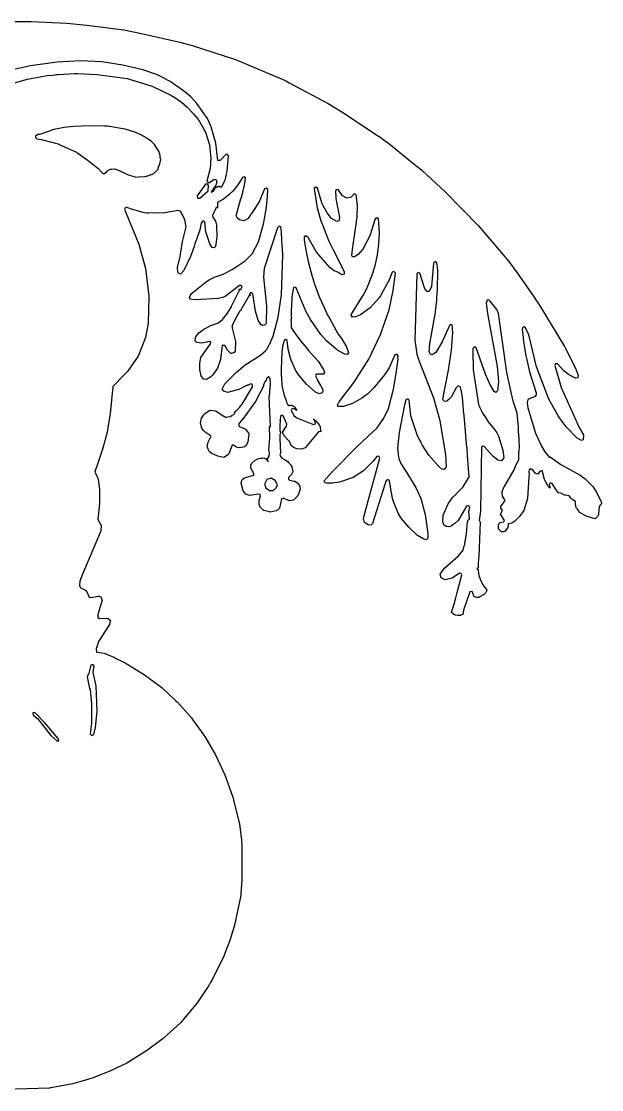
# Model space of a CAD drawing. Header units: millimetres. Extents: x 23 to 278, y 56 to 292.
# Drawn here: x 150.2 to 278.3, y 56.3 to 292 of the extents above; entities that cross this region are included whole.
import ezdxf

# ---------------------------------------------------------------- set-up
doc = ezdxf.new("R2010")
doc.units = ezdxf.units.MM
doc.layers.add('CUT', color=7, linetype='CONTINUOUS')

msp = doc.modelspace()

# ---------------------------------------------------------------- linework, layer by layer
at = {"layer": 'CUT'}
for points in [[(147.9435, 291.9604), (152.3924, 291.9294), (160.2949, 291.5763), (164.6709, 291.1407), (172.8478, 290.0616), (176.7445, 289.298), (185.228, 287.4068), (187.931, 286.6004), (197.5055, 283.5158), (208.2928, 278.9918), (208.7542, 278.7468), (209.3576, 278.4265), (209.5197, 278.3404), (217.9605, 273.8592), (221.0088, 272.0151), (228.663, 266.9419), (229.0989, 266.653), (229.1252, 266.6355), (229.1284, 266.6334), (230.5615, 265.6218), (231.2541, 265.08), (235.7423, 261.4458), (237.7208, 259.8438), (238.096, 259.54), (238.7097, 259.0431), (243.6919, 254.4142), (251.169, 246.8472), (254.1268, 243.3897), (257.8496, 238.9641), (259.6955, 236.5091), (263.4382, 231.1079), (263.9868, 230.3162), (264.3374, 229.8103), (264.5059, 229.567), (270.1595, 220.2369), (270.3952, 219.825), (272.679, 215.3109), (273.1604, 213.8066), (273.0748, 213.3013), (272.5621, 213.2175), (271.0346, 214.0868), (269.9809, 214.867), (268.6058, 216.42), (268.1717, 216.3939), (268.0241, 216.0195), (269.4071, 211.2032), (273.3521, 202.3994), (274.3587, 200.7259), (274.2758, 199.6769), (273.8859, 199.4701), (272.9353, 200.0039), (270.4826, 202.5429), (269.3725, 203.9858), (268.7387, 204.9599), (266.6859, 208.5978), (263.998, 215.7473), (262.2527, 222.7827), (261.946, 223.4885), (261.9374, 223.5212), (261.9149, 223.5599), (261.5541, 224.3901), (261.2043, 224.5973), (260.8795, 224.4141), (260.8068, 223.9252), (260.937, 222.9511), (261.0716, 221.3498), (261.3259, 220.043), (261.52, 218.5916), (262.4138, 214.626), (263.8655, 209.9839), (263.8554, 209.6015), (263.5455, 209.1099), (262.3112, 208.7069), (262.0543, 208.45), (261.8878, 207.8833), (262.0337, 206.7225), (263.7651, 201.0873), (265.0327, 198.2254), (265.8281, 196.9885), (266.8642, 195.7767), (266.8879, 195.7978), (266.9812, 195.8663), (266.9897, 195.8713), (269.3302, 194.2176), (273.5986, 191.8523), (274.7024, 191.0512), (276.3664, 189.3586), (276.3667, 189.3582), (276.3669, 189.3578), (276.3942, 189.3176), (277.2257, 188.0911), (278.3111, 185.8343), (278.3449, 185.7237), (278.307, 185.6356), (278.2567, 185.5423), (278.1984, 185.4538), (277.8088, 184.9158), (277.6611, 183.3273), (277.6434, 183.2052), (277.6133, 183.0856), (277.571, 182.9697), (277.517, 182.8587), (277.452, 182.7539), (277.3765, 182.6563), (277.2914, 182.567), (276.9407, 182.2349), (275.1754, 182.7361), (273.4516, 183.6307), (273.3109, 184.0074), (272.9453, 184.3917), (272.8649, 184.4855), (272.7946, 184.5869), (272.7351, 184.6951), (272.687, 184.8088), (272.6508, 184.9268), (272.627, 185.048), (272.5551, 185.5482), (272.544, 185.6664), (272.5447, 185.7852), (272.5571, 185.9033), (272.5812, 186.0197), (272.5912, 186.0585), (272.0042, 186.3914), (271.9023, 186.4561), (271.8075, 186.5307), (271.7206, 186.6145), (271.6426, 186.7066), (271.1715, 187.323), (270.3727, 187.4104), (270.255, 187.4292), (270.1397, 187.4597), (270.028, 187.5014), (269.9211, 187.5539), (269.3589, 187.8658), (268.8234, 187.9425), (268.8229, 187.9433), (268.3085, 188.6541), (267.4332, 190.0049), (267.051, 190.1427), (266.7664, 189.9021), (266.7966, 189.4731), (266.9574, 188.9709), (266.7686, 189.1157), (266.6711, 189.199), (266.5831, 189.2923), (266.5056, 189.3944), (266.4394, 189.5042), (265.8434, 190.6245), (265.7833, 190.7558), (265.7395, 190.8933), (265.235, 192.8836), (265.2275, 192.8745), (264.6664, 192.6299), (264.1502, 192.1082), (263.6911, 192.2861), (263.1097, 193.0694), (262.743, 193.1315), (262.6914, 193.0753), (262.6053, 193.2174), (262.3652, 193.0373), (262.3052, 192.6172), (262.3711, 192.0837), (262.275, 191.4663), (262.0044, 186.6889), (261.1564, 184.0625), (260.2262, 182.7127), (259.2033, 181.7162), (258.5456, 181.2301), (257.692, 181.1131), (257.6083, 180.3264), (257.0195, 179.5265), (256.608, 179.389), (256.2464, 179.3415), (255.5829, 179.9948), (255.5715, 180.0394), (255.5483, 180.7339), (255.5478, 180.7474), (255.5478, 180.7475), (255.6597, 181.1337), (255.9531, 181.4061), (256.7295, 181.5441), (256.9299, 181.8552), (256.0336, 183.2754), (256.4231, 184.0731), (256.0757, 184.5637), (256.072, 184.9631), (257.0396, 186.2943), (256.4318, 187.2479), (256.4061, 188.1586), (256.7756, 189.2194), (256.8218, 189.3039), (256.8458, 189.3476), (256.8511, 189.3574), (256.8661, 189.3847), (259.0353, 193.0595), (259.4904, 194.1788), (260.076, 195.2487), (260.0658, 196.4032), (260.1399, 197.546), (260.2026, 197.8078), (260.1853, 198.2479), (260.2041, 198.5378), (260.156, 198.9993), (260.1073, 200.2444), (260.0315, 200.3099), (260.0251, 201.0333), (260.0241, 201.0428), (260.0238, 202.4671), (259.6828, 205.5051), (258.8023, 208.165), (257.4281, 214.5196), (257.3319, 215.0341), (257.3309, 215.0395), (257.3294, 215.0473), (257.3294, 215.0476), (255.5917, 227.5183), (255.2308, 228.4059), (253.733, 230.2405), (253.4198, 230.5106), (253.0868, 230.4783), (252.8826, 229.8032), (253.1208, 227.5414), (255.3115, 215.8322), (255.5818, 212.5015), (255.3849, 210.4627), (254.977, 210.1165), (254.5937, 210.3311), (253.7527, 211.7455), (252.7135, 214.1264), (250.6384, 219.9253), (250.3075, 220.1501), (249.8964, 219.7841), (249.901, 219.4946), (249.8871, 219.4814), (249.9045, 219.2783), (249.9714, 215.0702), (251.168, 207.4259), (251.3713, 206.965), (251.3715, 206.9639), (251.3748, 206.957), (251.7855, 206.0257), (251.9915, 205.7011), (252.2339, 205.2073), (252.615, 204.7182), (253.3175, 203.6109), (254.6842, 201.9216), (255.1957, 201.1836), (255.5814, 200.4775), (256.564, 197.3586), (256.7228, 195.6746), (256.2668, 195.0366), (255.4538, 195.1938), (254.4076, 195.9865), (252.43, 198.1646), (252.1087, 198.2307), (251.8509, 198.0279), (251.5889, 183.8873), (251.3356, 181.8271), (251.3662, 181.7929), (251.4369, 181.6957), (251.4974, 181.592), (251.5473, 181.4827), (251.5556, 181.4585), (251.1951, 173.9575), (251.111, 172.5193), (251.1189, 172.3733), (251.0736, 171.43), (250.795, 171.1848), (250.9641, 171.093), (251.0547, 171.0376), (251.0495, 170.9292), (251.2367, 169.643), (251.51, 168.9966), (251.5483, 168.8637), (251.6127, 168.7536), (252.085, 167.6367), (252.9807, 166.5051), (252.8428, 166.1127), (252.7952, 165.9968), (252.7357, 165.8865), (252.665, 165.783), (252.5839, 165.6875), (252.4934, 165.6009), (252.3942, 165.5242), (252.2877, 165.4583), (251.474, 165.0121), (251.3707, 164.9617), (251.2632, 164.9215), (251.1522, 164.8917), (251.039, 164.8727), (250.9244, 164.8646), (250.8096, 164.8674), (250.6956, 164.8813), (250.5834, 164.9059), (250.2163, 165.0053), (249.8681, 166.0144), (249.6016, 166.207), (249.2546, 166.1019), (247.8597, 162.0913), (247.6768, 161.129), (247.2652, 160.9613), (247.1601, 160.9241), (247.052, 160.8967), (246.9419, 160.8796), (246.8306, 160.8727), (246.7191, 160.8762), (246.6085, 160.89), (246.1563, 160.9679), (246.0401, 160.9939), (245.9271, 161.0313), (245.8184, 161.0797), (245.715, 161.1386), (245.6179, 161.2075), (245.5282, 161.2857), (245.2257, 161.5766), (245.1691, 161.6365), (245.8102, 163.4238), (246.1586, 164.7725), (246.2551, 165.0568), (246.4655, 165.9603), (247.484, 169.9023), (247.3251, 170.1923), (246.9643, 170.2446), (245.3604, 169.1306), (243.8159, 168.7756), (243.2421, 169.0315), (242.915, 169.2115), (242.6832, 170.0034), (242.7431, 170.1401), (243.6717, 171.309), (246.7709, 174.0511), (247.8028, 175.3202), (247.9958, 176.2591), (248.1101, 176.5323), (248.2313, 177.3341), (248.2589, 177.4184), (248.2664, 177.5663), (248.2717, 177.6011), (248.5309, 178.8619), (248.7169, 181.6102), (248.7233, 181.6278), (248.7733, 181.7324), (248.8332, 181.8317), (248.9024, 181.9248), (248.9802, 182.0107), (249.0659, 182.0888), (249.1588, 182.1582), (249.201, 182.1837), (249.1355, 182.3683), (249.0402, 183.7833), (249.2512, 184.7901), (248.8928, 185.161), (248.5381, 184.9888), (246.6482, 181.827), (245.9044, 181.2021), (245.4982, 180.9053), (245.2318, 180.7106), (245.2028, 180.6894), (245.1284, 180.6351), (244.6358, 180.4365), (243.9987, 180.5132), (243.5281, 180.8799), (243.2909, 181.5437), (243.2833, 181.612), (243.3824, 183.031), (244.4688, 185.565), (245.5266, 186.991), (246.1188, 187.6077), (246.2242, 187.7175), (246.2263, 187.7197), (246.2272, 187.7206), (247.7791, 189.2555), (249.1165, 191.4965), (248.7284, 196.1196), (248.6497, 197.9293), (248.5691, 198.0166), (248.1272, 203.2808), (248.1395, 203.3315), (247.9876, 204.9438), (247.9612, 205.2578), (247.9509, 205.3328), (247.5993, 209.0638), (247.3292, 210.6844), (247.2327, 210.7809), (247.1876, 211.163), (247.1478, 211.1829), (247.1214, 211.3748), (246.6963, 211.5395), (246.2575, 211.1506), (245.102, 209.0672), (244.7673, 208.7196), (244.2025, 208.1975), (243.8606, 208.0746), (243.5209, 208.1714), (243.2496, 208.6218), (244.57, 215.0338), (245.1987, 219.4619), (245.4983, 223.3118), (245.3092, 225.0105), (244.987, 225.0888), (244.7212, 224.8905), (243.1357, 221.2464), (241.7089, 218.9374), (241.1322, 218.5118), (240.9053, 218.3707), (240.5288, 218.5112), (240.2919, 219.0539), (240.4, 220.8353), (241.3641, 226.1656), (241.5717, 227.2679), (241.9274, 230.3515), (241.9435, 231.0436), (242.1074, 232.6312), (242.166, 237.0663), (241.9706, 238.6827), (241.601, 238.9623), (241.2159, 238.6535), (240.7798, 233.471), (240.2425, 232.3592), (239.83, 232.3592), (239.3394, 232.9789), (238.2343, 236.3931), (237.8641, 236.5457), (237.544, 236.2546), (237.124, 221.6341), (237.5649, 218.5588), (238.0406, 217.0053), (241.1902, 208.9046), (242.6103, 203.8938), (243.8746, 196.3435), (243.9838, 193.6848), (243.5681, 193.1284), (243.0637, 193.2105), (242.3681, 193.7706), (240.1724, 196.2978), (238.7449, 198.5703), (238.5929, 198.8563), (238.4648, 199.0972), (238.2109, 199.575), (237.9291, 200.1051), (237.6164, 200.765), (237.5496, 200.9263), (237.5351, 200.9614), (237.509, 201.0245), (237.44, 201.1911), (236.2352, 204.9776), (235.864, 208.4128), (235.5492, 208.7193), (235.1307, 208.5032), (234.8369, 207.3587), (233.6691, 201.2476), (233.2554, 197.8003), (233.4946, 195.8445), (233.4936, 195.8284), (233.4978, 195.8184), (233.5347, 195.5166), (234.0332, 194.4095), (234.1766, 194.1778), (234.2139, 194.0877), (234.9535, 192.9227), (237.3028, 189.1272), (238.4372, 186.7028), (239.3714, 183.1752), (240.0014, 178.9958), (239.9989, 178.0697), (239.7935, 177.7399), (239.6078, 177.6227), (239.5869, 177.6181), (239.075, 177.7109), (237.6948, 178.5798), (235.7929, 180.3586), (234.1197, 182.4024), (233.4497, 183.5031), (232.4594, 185.8443), (232.2045, 186.7095), (232.0993, 187.1934), (232.0067, 187.6187), (232.0005, 187.6474), (231.9435, 187.9094), (231.5099, 190.6009), (231.2131, 190.8765), (230.8092, 190.7081), (230.4541, 189.7676), (227.735, 181.1724), (227.4399, 180.9248), (226.8386, 180.8546), (225.9529, 181.4187), (225.7781, 182.2775), (225.8675, 182.6209), (226.3051, 184.3031), (226.4806, 184.9777), (226.5948, 185.4165), (229.372, 195.6027), (229.1687, 196.0453), (228.7176, 195.9714), (227.9145, 194.9467), (225.7766, 192.8251), (223.4826, 191.3539), (220.4963, 190.3083), (218.8334, 190.1055), (218.2515, 190.0565), (217.6018, 190.1146), (217.2717, 190.1973), (217.1359, 190.3152), (217.0506, 190.5987), (218.7582, 192.5241), (224.5255, 198.3513), (228.8167, 202.3107), (230.2477, 204.4516), (231.3056, 206.5879), (232.3562, 210.8098), (232.9576, 214.2957), (233.0134, 214.2859), (233.4036, 217.4371), (233.3517, 217.6077), (233.4115, 218.2044), (233.1587, 218.554), (232.7139, 218.427), (231.4041, 215.5501), (230.4022, 213.9978), (228.0453, 211.0935), (226.7102, 209.8214), (225.4024, 208.8203), (223.308, 207.6688), (221.3441, 206.9662), (220.1315, 207.0045), (220.0568, 207.26), (220.2084, 207.6373), (220.2823, 207.8212), (220.3145, 207.9014), (220.3634, 208.0231), (223.697, 212.3489), (226.9422, 217.4699), (229.5431, 222.8479), (231.4033, 228.3099), (232.2959, 232.6251), (232.7974, 236.4281), (232.489, 236.7769), (232.0866, 236.6137), (231.4594, 234.9584), (231.3343, 234.7135), (231.167, 234.4116), (230.9274, 233.9792), (230.1272, 232.535), (229.4976, 231.3987), (229.1494, 230.894), (227.2592, 228.7636), (225.1173, 227.2403), (224.0007, 226.7619), (223.3251, 226.7189), (223.0754, 227.1219), (223.1059, 227.3828), (225.6202, 231.4239), (225.8947, 231.9501), (226.305, 232.5838), (226.5849, 233.2729), (226.7218, 233.5352), (226.9368, 234.1392), (227.8648, 236.4239), (228.1092, 237.4327), (228.3346, 238.0658), (228.8774, 240.4522), (229.1736, 242.8597), (229.2911, 245.2776), (229.075, 248.3651), (228.7383, 248.6311), (228.3614, 248.426), (227.1765, 244.6723), (225.6101, 241.6955), (225.5881, 241.6587), (225.5841, 241.6521), (225.5828, 241.6499), (225.5714, 241.6309), (224.5899, 240.5023), (223.7822, 240.0202), (223.3741, 240.0001), (223.2299, 240.3183), (223.3205, 241.6131), (223.9811, 246.1653), (224.2199, 247.7002), (224.2279, 247.8653), (224.3711, 248.8523), (224.4298, 251.4457), (224.1725, 253.7097), (223.6773, 253.8955), (223.0356, 253.1814), (222.1016, 252.9779), (221.1587, 253.4857), (220.1806, 254.864), (219.6346, 254.7633), (219.6397, 254.5808), (219.6172, 254.5678), (219.621, 254.2042), (219.6116, 254.1872), (219.6217, 254.1394), (219.6289, 253.4632), (219.678, 253.2155), (219.6868, 252.9026), (220.438, 248.6659), (220.3422, 247.9932), (219.8476, 247.7857), (218.6852, 248.4866), (217.7763, 249.6935), (216.8347, 251.2771), (216.5573, 251.9312), (215.6336, 255.158), (215.2395, 255.4105), (214.9107, 255.1756), (214.916, 254.6061), (215.5391, 250.8074), (216.3434, 247.9427), (216.9022, 246.5456), (216.9753, 246.317), (217.2986, 245.5546), (218.1405, 243.4498), (218.4389, 242.866), (218.5583, 242.5845), (219.0174, 241.7342), (221.5338, 236.8108), (221.5307, 236.1697), (220.9765, 236.055), (220.0779, 236.6456), (219.3201, 236.9292), (218.4269, 237.6094), (216.3221, 239.9547), (215.4109, 241.0778), (213.5242, 244.295), (213.0552, 244.6514), (212.7038, 244.4002), (212.6938, 243.7376), (212.8413, 242.8146), (212.8453, 242.7373), (212.9128, 242.3676), (213.2295, 240.3867), (213.3908, 239.7489), (213.5356, 238.9558), (214.1388, 236.7921), (214.4245, 235.6626), (214.5632, 235.2698), (214.9161, 234.0038), (215.7265, 231.8429), (215.9336, 231.3879), (216.0447, 231.073), (217.1031, 228.8182), (217.8573, 227.1611), (218.0121, 226.8816), (218.0981, 226.6983), (218.3044, 226.354), (220.1682, 222.9894), (220.9334, 221.9648), (221.997, 220.1892), (222.4742, 218.8363), (222.1931, 218.502), (221.6771, 218.5549), (220.0967, 219.3907), (220.063, 219.418), (219.8662, 219.5771), (219.8618, 219.5807), (219.7352, 219.6831), (217.606, 221.4748), (216.381, 222.9089), (214.0849, 226.169), (213.0556, 228.0133), (210.8868, 233.1545), (210.6103, 233.3502), (210.2851, 233.2553), (209.9325, 231.1831), (209.8938, 229.1726), (209.7833, 228.3388), (209.8228, 227.0606), (209.8148, 226.9448), (209.8294, 226.8459), (209.8415, 226.4538), (209.8393, 226.3372), (209.7541, 226.2307), (209.7841, 225.3003), (209.8177, 225.2144), (209.801, 224.3501), (211.2245, 222.3726), (211.2847, 222.2691), (211.4202, 222.1007), (212.1945, 221.0249), (213.2405, 219.8382), (213.3855, 219.658), (213.5734, 219.4605), (215.7654, 216.9738), (217.026, 215.0359), (217.1352, 214.4755), (216.9259, 214.1438), (215.4944, 214.1387), (215.4075, 214.0421), (215.2163, 214.1058), (215.2773, 213.8973), (215.167, 213.7748), (215.4967, 213.1475), (215.5764, 212.8753), (216.2667, 211.6448), (216.3391, 211.5448), (216.6928, 210.8718), (216.775, 210.2437), (216.5312, 209.952), (215.996, 209.8164), (215.167, 210.1451), (213.1806, 211.9133), (211.5098, 213.9462), (210.7919, 215.0427), (209.8011, 217.2009), (209.6565, 217.6413), (209.13, 219.6685), (208.9078, 221.5522), (208.6279, 221.7911), (208.3027, 221.7154), (207.9249, 220.5731), (207.7432, 219.0487), (207.5633, 215.2583), (207.6259, 213.9736), (207.6223, 213.7385), (207.6481, 213.5179), (207.7402, 211.6313), (208.2384, 209.4135), (208.7073, 208.3023), (208.8042, 207.9826), (209.0987, 207.3447), (209.1841, 207.1597), (209.2124, 207.1736), (209.3209, 207.2141), (209.4327, 207.2441), (209.5469, 207.2631), (209.6625, 207.271), (209.7782, 207.2677), (209.8931, 207.2533), (210.0061, 207.2279), (210.1161, 207.1917), (210.2221, 207.1451), (210.3231, 207.0885), (210.4182, 207.0224), (210.5065, 206.9475), (210.5871, 206.8644), (210.6593, 206.7739), (210.7225, 206.6769), (210.7476, 206.6289), (210.7587, 206.6118), (211.0855, 206.1119), (210.4576, 206.5094), (209.9916, 206.556), (209.8178, 206.121), (210.4902, 204.9658), (211.0212, 204.4831), (214.6963, 203.0156), (215.1396, 203.1633), (215.0404, 203.8437), (214.6206, 204.2346), (214.6343, 204.2305), (214.7453, 204.1908), (214.8519, 204.1405), (214.953, 204.0799), (215.0478, 204.0097), (215.1351, 203.9306), (215.2143, 203.8432), (215.9618, 202.9326), (216.0377, 202.8293), (216.1022, 202.7186), (216.1545, 202.6016), (216.1731, 202.5531), (216.2126, 202.4312), (216.2389, 202.3058), (216.3821, 201.3785), (215.904, 201.5028), (212.8643, 197.862), (212.1401, 197.5999), (211.0305, 197.6429), (210.3062, 197.9305), (209.7632, 198.4039), (209.4038, 199.2873), (208.2766, 200.5361), (207.885, 201.3536), (208.7978, 202.6734), (208.8765, 203.1084), (208.0337, 204.9106), (207.7033, 205.062), (207.4129, 204.9061), (207.3758, 203.9121), (207.3487, 203.9605), (207.3077, 202.6387), (207.3282, 202.6376), (207.3255, 202.5638), (207.2927, 201.6859), (207.4795, 201.3538), (207.2927, 200.6588), (207.3276, 199.9107), (207.4757, 196.7337), (207.3094, 196.4291), (207.4757, 195.9834), (207.5118, 195.96), (207.5156, 195.8783), (207.5352, 195.8656), (207.7172, 195.6259), (208.3597, 195.3068), (208.4931, 195.2405), (209.049, 194.8778), (209.245, 194.6697), (209.6256, 194.2249), (209.6757, 194.1554), (209.6832, 194.1451), (209.6958, 194.1275), (209.7521, 194.0494), (209.964, 193.6742), (210.1444, 192.6119), (209.8738, 192.0286), (209.2194, 191.3365), (209.1914, 190.9734), (209.439, 190.7547), (210.4875, 190.5434), (210.5221, 190.5322), (210.551, 190.5227), (210.5746, 190.5151), (210.5762, 190.5145), (211.1472, 190.1379), (211.6397, 189.5501), (211.8077, 188.8784), (211.7219, 188.5205), (211.5705, 188.0787), (211.3176, 187.4207), (211.1513, 187.1895), (211.1194, 187.1452), (211.101, 187.1197), (211.0684, 187.0744), (210.2937, 186.3056), (209.4345, 186.1963), (208.0261, 186.7709), (207.644, 186.6681), (207.2553, 184.6077), (206.7936, 184.123), (206.5102, 183.9508), (205.1779, 183.7084), (205.0253, 183.738), (203.7559, 184.0644), (203.0743, 184.6272), (203.0503, 184.6496), (202.8656, 185.008), (202.7429, 185.4446), (202.7625, 186.264), (203.0034, 187.1861), (203.0212, 187.234), (202.9378, 187.5547), (202.5996, 187.6932), (200.6108, 187.3354), (199.7893, 187.6746), (199.2077, 188.4225), (198.7514, 190.1138), (198.9108, 190.7227), (198.9292, 190.7482), (199.1244, 190.9581), (199.464, 191.248), (201.5214, 191.826), (201.5554, 192.197), (200.94, 193.2848), (200.911, 193.446), (200.9043, 193.483), (200.9016, 193.4979), (200.9001, 193.5062), (200.8727, 193.9752), (200.8896, 194.0491), (200.8899, 194.0505), (200.8914, 194.0567), (200.8957, 194.0759), (201.0191, 194.4132), (201.8459, 195.168), (202.598, 195.5429), (202.9936, 195.5777), (203.1142, 195.5883), (203.2983, 195.6045), (203.3785, 195.6115), (203.741, 195.6434), (204.1804, 195.4229), (204.8216, 194.8238), (204.7236, 194.9655), (204.6608, 195.0667), (204.6083, 195.1736), (204.5667, 195.2852), (204.5364, 195.4003), (204.5036, 195.5557), (204.7001, 195.7131), (204.727, 195.7069), (204.7739, 195.7722), (204.7963, 195.7902), (204.7972, 195.8048), (204.9526, 196.0215), (205.0103, 196.7902), (204.898, 197.3526), (205.0725, 200.0345), (205.0282, 202.5947), (205.0356, 202.5968), (205.1537, 202.6169), (205.2412, 202.623), (204.935, 209.2379), (205.0121, 209.2438), (205.2222, 211.9749), (205.1322, 213.1454), (204.8021, 213.6256), (204.3219, 213.1754), (204.2502, 212.6854), (204.152, 212.631), (203.6506, 211.6848), (203.6776, 211.6712), (203.745, 211.6289), (201.9448, 208.1362), (199.07, 204.1092), (199.0047, 204.1487), (198.9803, 204.167), (198.1987, 203.0678), (198.3322, 202.5533), (199.118, 202.301), (199.6839, 201.9917), (200.3735, 201.1219), (200.4235, 201.0171), (200.4398, 200.9245), (200.2526, 199.2258), (199.8462, 198.3868), (199.5303, 198.0919), (199.2601, 198.0083), (198.2525, 197.9002), (197.7357, 198.0275), (197.083, 198.4614), (196.7419, 198.4635), (196.0346, 196.526), (195.8354, 196.3272), (195.0905, 195.8389), (194.9587, 195.7812), (194.9521, 195.7809), (194.9467, 195.7807), (194.9352, 195.7802), (194.9147, 195.7792), (193.6175, 196.0148), (192.2605, 196.5976), (191.7155, 197.0734), (191.3092, 197.9669), (191.301, 198.0126), (191.2832, 198.111), (191.2825, 198.1144), (191.281, 198.1227), (191.2808, 198.1242), (191.2807, 198.1245), (191.2846, 198.157), (191.4556, 199.0999), (192.1397, 200.4341), (190.8501, 201.3555), (190.469, 201.6721), (190.0872, 202.1922), (189.9126, 202.7671), (189.8477, 203.0115), (189.8474, 203.0128), (189.7498, 203.3805), (189.7478, 203.3878), (190.0115, 204.4558), (190.3461, 204.9644), (190.5038, 205.1678), (190.5965, 205.2873), (190.6942, 205.4133), (190.7122, 205.4365), (191.8068, 206.1385), (191.8594, 206.1547), (191.9141, 206.1714), (193.1895, 206.0712), (195.0285, 204.7939), (195.165, 204.764), (195.3178, 204.6531), (195.3351, 204.6575), (195.4112, 204.602), (195.7294, 204.688), (196.3778, 204.7968), (196.5671, 204.9145), (196.7008, 204.9506), (196.7906, 205.0535), (197.1397, 205.2705), (197.3434, 205.4923), (197.3205, 205.5124), (197.2536, 205.5837), (197.6414, 206.0277), (198.4086, 206.8125), (198.7119, 207.2536), (198.9641, 207.5424), (201.2886, 211.3641), (201.2873, 211.8411), (200.8756, 211.9935), (200.0052, 211.5633), (200.0856, 211.6954), (198.2698, 210.787), (195.7764, 210.1177), (194.9351, 210.3584), (194.5995, 210.788), (195.166, 211.9696), (197.7271, 214.5901), (199.6648, 216.1812), (203.0313, 218.3075), (204.1718, 219.3579), (204.1885, 219.4416), (204.4733, 219.7573), (205.0062, 220.7635), (205.1365, 220.9279), (205.3157, 221.348), (205.3945, 221.4968), (205.4195, 221.5912), (205.8111, 222.5091), (206.9056, 226.684), (207.6851, 231.6661), (207.9237, 240.3901), (207.9197, 240.4561), (207.9236, 240.5779), (207.7898, 242.5991), (207.7354, 243.4977), (207.6827, 245.7066), (207.5863, 245.9568), (207.546, 246.6223), (207.1325, 246.7718), (206.8029, 246.3927), (203.8039, 237.4486), (203.6628, 235.5263), (204.3816, 229.1124), (204.3, 225.5449), (204.2568, 225.3005), (203.9417, 224.9063), (203.4243, 224.8882), (203.0977, 225.0924), (202.4901, 226.0347), (201.8933, 228.0617), (201.3428, 231.8632), (201.1089, 232.1063), (200.8071, 232.0937), (200.5542, 231.7415), (200.6327, 231.6842), (200.7209, 231.6053), (200.8009, 231.5181), (200.848, 231.4554), (200.8328, 231.4725), (200.5026, 231.4631), (198.5575, 228.0371), (198.5326, 228.0467), (198.4531, 228.0868), (196.8369, 225.064), (196.8328, 224.9994), (196.7454, 224.8454), (196.7686, 224.7584), (196.7325, 224.6946), (196.8001, 224.4919), (196.787, 224.2884), (197.4785, 221.3205), (197.4602, 219.1979), (197.2229, 218.9054), (196.6143, 218.6822), (196.5388, 218.7007), (196.4079, 218.7675), (195.734, 219.4558), (195.1361, 220.4794), (194.59, 220.472), (194.1957, 217.3367), (193.5038, 215.4417), (193.005, 214.7119), (192.4387, 213.9309), (192.0644, 213.5666), (191.1057, 212.942), (190.4517, 213.0375), (189.937, 213.7459), (189.6718, 215.1773), (189.6711, 215.1903), (189.6656, 215.3046), (189.6616, 215.3869), (189.6044, 216.5729), (189.8836, 217.7762), (191.9569, 220.8285), (192.0469, 221.2787), (191.6268, 221.3387), (191.1775, 221.1793), (190.0151, 220.9496), (188.995, 221.1156), (188.6281, 221.517), (188.7025, 222.3196), (189.4306, 223.2206), (190.5056, 224.0438), (192.1906, 224.9765), (193.7685, 225.4371), (194.6709, 226.1845), (195.7217, 227.5594), (196.6735, 229.1082), (196.6285, 229.1373), (196.7315, 229.2841), (198.4257, 232.6288), (198.2735, 232.8563), (198.333, 232.849), (198.4499, 232.8226), (198.5635, 232.7847), (198.6434, 232.7488), (198.9704, 233.4343), (198.7509, 233.7227), (198.3888, 233.7054), (195.2147, 231.2718), (194.9972, 231.182), (194.9731, 231.1747), (194.8809, 231.1467), (194.6582, 231.0792), (193.7738, 230.8112), (188.5451, 230.5237), (187.5519, 230.6913), (187.3654, 231.0722), (187.5511, 231.5314), (187.8049, 231.9444), (187.8053, 231.9449), (187.8083, 231.9485), (187.8085, 231.9486), (187.8125, 231.9534), (191.1135, 234.5826), (191.6728, 234.9354), (191.7052, 234.9559), (191.7144, 234.9617), (191.7172, 234.9635), (192.844, 235.5505), (194.7966, 236.1691), (196.782, 237.2215), (199.6772, 239.1051), (201.2242, 240.6886), (202.6154, 243.3292), (203.6652, 247.1876), (204.386, 250.8857), (204.4464, 251.9149), (204.5316, 252.4124), (204.6432, 254.6388), (204.6077, 254.664), (204.6237, 254.9364), (204.3013, 255.167), (203.9438, 254.9956), (202.8222, 252.3252), (201.1076, 249.6653), (201.0733, 249.6171), (201.0569, 249.5942), (200.9211, 249.4041), (200.2811, 248.5081), (199.3424, 247.9627), (198.4219, 248.1846), (197.8795, 248.5864), (197.6601, 249.0472), (198.6229, 252.6205), (198.8957, 253.3221), (199.3212, 255.2122), (199.5813, 256.1772), (199.7058, 257.4278), (199.416, 257.6576), (199.0648, 257.5414), (198.0495, 255.8651), (196.9247, 254.4963), (196.8715, 254.4416), (196.8603, 254.4301), (196.8572, 254.4269), (196.8529, 254.4224), (196.6728, 254.2528), (196.594, 254.1866), (196.4337, 254.0521), (196.4027, 254.026), (196.3016, 253.9412), (194.8831, 252.7506), (193.5417, 251.9868), (193.5161, 250.8414), (193.4165, 250.8541), (193.3006, 250.8807), (193.2371, 250.9021), (192.448, 249.1284), (192.477, 248.8001), (193.1123, 247.8852), (193.3073, 247.0034), (193.3661, 244.4562), (193.0685, 242.3327), (192.7927, 242.0254), (192.366, 242.1039), (191.8341, 242.8788), (191.1663, 244.8684), (190.9742, 245.503), (190.7486, 247.6615), (190.5327, 247.9139), (190.2005, 247.9079), (189.9093, 247.4737), (189.612, 245.9985), (188.8871, 243.8228), (188.6996, 243.2917), (188.557, 242.8876), (188.3548, 242.3147), (187.5768, 240.1107), (186.116, 237.0089), (185.4031, 236.2265), (184.8708, 236.514), (184.7197, 237.3983), (184.7355, 237.6858), (185.3014, 240.0943), (185.7773, 243.431), (186.5851, 246.6285), (186.3527, 248.1629), (185.4221, 249.9904), (184.8772, 250.2707), (181.9316, 249.7024), (178.3001, 249.6434), (177.9679, 249.6623), (177.0669, 249.7945), (175.8758, 250.1497), (175.2847, 250.3259), (175.1063, 250.3791), (174.7566, 250.4834), (173.5121, 250.9308), (173.3787, 250.8942), (173.27, 250.9267), (173.2391, 250.856), (173.13, 250.8261), (173.0223, 250.5148), (173.2673, 249.8271), (176.1875, 242.8091), (177.6648, 237.415), (178.3901, 231.3235), (178.2379, 225.4141), (177.6582, 222.2572), (176.0172, 218.1344), (173.6797, 214.758), (173.0845, 214.1148), (170.4045, 211.4203), (169.843, 205.3823), (169.3273, 202.3528), (169.1439, 201.343), (168.2064, 197.7735), (166.8214, 193.6158), (166.6293, 193.0783), (166.6359, 193.0588), (166.456, 192.5187), (167.0642, 191.3958), (167.2695, 190.4354), (167.3274, 189.9491), (167.3456, 189.797), (167.404, 189.3072), (167.4658, 188.7883), (167.5159, 187.296), (167.5134, 186.7005), (167.5048, 185.6007), (167.1365, 182.0902), (167.8203, 180.7528), (167.7675, 179.5488), (167.7304, 179.4437), (167.7211, 179.4172), (167.711, 179.3889), (167.6912, 179.3326), (163.7259, 169.9889), (163.1739, 168.4504), (163.0349, 167.4974), (163.2025, 167.1817), (163.253, 167.08), (164.2766, 166.5871), (164.4873, 166.4216), (164.6218, 166.2054), (164.8978, 165.6639), (165.2126, 164.945), (165.6483, 164.8622), (167.2036, 165.1671), (167.3319, 165.1731), (167.7823, 165.0455), (168.0303, 164.445), (168.0338, 164.3869), (168.0344, 164.3759), (168.0357, 164.3558), (168.04, 164.2831), (167.2182, 161.3734), (167.1414, 161.1499), (167.1251, 160.5104), (167.1438, 160.4972), (167.1433, 160.4799), (167.4961, 160.2252), (169.3091, 160.2889), (169.8708, 159.8454), (169.8886, 159.8125), (169.8466, 159.6351), (169.6799, 158.9431), (167.2304, 155.1475), (166.8617, 153.9696), (166.8609, 153.9672), (166.8609, 153.967), (166.7462, 153.6005), (166.8049, 152.8066), (168.5074, 152.5643), (168.5128, 152.5623), (168.5161, 152.5611), (168.5197, 152.5599), (168.526, 152.5576), (170.3112, 151.8528), (170.6936, 151.6768), (170.714, 151.6674), (170.7335, 151.6585), (170.7358, 151.6574), (173.1168, 150.4257), (177.4219, 147.8371), (181.2122, 145.0152), (184.3745, 142.0979), (184.732, 141.7562), (184.741, 141.7468), (187.2865, 138.8862), (187.3443, 138.8167), (187.4442, 138.6966), (187.7612, 138.3153), (188.0423, 137.9771), (190.5367, 134.5178), (190.7324, 134.2182), (193.1113, 130.1821), (195.1885, 125.7227), (196.8632, 121.0575), (198.3763, 114.9501), (198.3909, 114.8619), (198.8031, 111.4127), (198.8957, 109.9037), (198.9192, 107.0962), (198.9192, 106.7579), (198.8953, 104.41), (198.8909, 103.9754), (198.8849, 103.3811), (198.8763, 102.5407), (198.5834, 98.5558), (198.5719, 98.4594), (197.3243, 92.5739), (196.2633, 89.2376), (195.2592, 86.5542), (194.9397, 85.7747), (192.361, 80.5384), (191.9895, 79.9194), (191.9316, 79.8229), (191.8779, 79.7335), (191.6067, 79.2817), (189.0332, 75.4463), (185.8338, 71.5727), (185.459, 71.1331), (185.4416, 71.1145), (185.365, 71.0326), (181.5304, 67.5714), (178.0606, 65.0135), (173.5174, 62.1139), (169.9227, 60.4169), (166.0604, 58.8817), (165.163, 58.6137), (161.5759, 57.5995), (157.2107, 56.7494), (156.6752, 56.6691), (156.5316, 56.6476), (156.452, 56.6357), (156.3825, 56.6253), (146.4919, 56.3027)], [(148.1693, 278.2416), (151.6207, 279.202), (154.7481, 279.8172), (155.9664, 279.9983), (157.0339, 280.1169), (157.663, 280.1868), (158.0026, 280.2246), (158.3498, 280.2632), (162.0568, 280.436), (162.1845, 280.44), (162.2509, 280.4421), (162.4088, 280.447), (162.727, 280.4569), (166.9505, 280.2667), (173.5595, 279.3521), (179.1417, 277.6714), (183.2328, 275.6964), (184.083, 275.1659), (185.5976, 274.0993), (186.7545, 273.1015), (188.1918, 271.6307), (189.1187, 270.5152), (189.2589, 270.2935), (189.3447, 270.1576), (189.5321, 269.8612), (189.945, 269.2078), (190.8589, 267.5192), (191.7415, 264.7489), (192.0462, 261.7771), (191.9218, 259.5291), (191.2116, 256.6739), (191.6602, 256.3425), (192.7659, 257.1521), (193.2438, 257.0154), (193.3653, 256.4605), (193.1382, 255.7964), (192.1458, 254.342), (192.2402, 254.2175), (192.2701, 254.2551), (192.3529, 254.3403), (192.4437, 254.417), (192.5416, 254.4843), (192.6173, 254.5309), (192.9675, 255.0488), (193.0382, 255.143), (193.1178, 255.2298), (193.2055, 255.3084), (193.3004, 255.378), (193.4017, 255.438), (193.5085, 255.4878), (193.6196, 255.5268), (193.7339, 255.5548), (193.8505, 255.5714), (193.9681, 255.5766), (194.0607, 255.5715), (194.1478, 255.3724), (194.4479, 255.4625), (194.4523, 255.4705), (194.4984, 255.4484), (194.8935, 256.2794), (195.1682, 256.783), (195.1999, 256.9238), (195.2131, 256.9516), (195.6827, 258.898), (195.9674, 262.3313), (195.7763, 262.6086), (195.4404, 262.6331), (194.1019, 261.2433), (193.5798, 261.2644), (193.1544, 265.0603), (192.159, 268.6893), (191.3097, 270.5082), (188.9946, 273.8262), (187.6281, 275.309), (186.0427, 276.6296), (183.0903, 278.6888), (180.3001, 280.1448), (177.0234, 281.2782), (172.6712, 282.2989), (168.0355, 283.0157), (163.2848, 283.2535), (158.1641, 282.9557), (152.2814, 282.1157), (148.2499, 281.249)]]:
    msp.add_lwpolyline(points, dxfattribs=at)
for points in [[(168.2473, 258.4036), (168.5775, 258.4336), (169.2077, 258.8838), (169.2452, 259.0338), (169.9187, 259.3513), (170.1918, 259.3651), (170.7712, 259.3937), (171.6462, 259.1684), (173.6795, 258.1936), (175.5103, 257.6233), (176.0756, 257.6547), (176.0928, 257.6515), (177.4956, 257.7077), (177.5186, 257.7149), (177.6043, 257.7172), (178.3762, 257.9849), (178.6777, 258.0798), (178.7044, 258.0987), (178.8287, 258.1418), (178.8805, 258.1795), (179.5019, 258.4036), (180.4322, 259.334), (180.4481, 259.7464), (180.7608, 260.2129), (180.8346, 260.5831), (180.9082, 260.7412), (180.906, 260.9409), (180.9937, 261.3807), (180.8935, 262.0432), (180.89, 262.3445), (180.8058, 262.6224), (180.7882, 262.7389), (180.7448, 262.8238), (180.6262, 263.2152), (179.6638, 264.8083), (178.9201, 265.5296), (177.8353, 266.2247), (177.4377, 266.5235), (177.1579, 266.6587), (177.0336, 266.7383), (176.7895, 266.8367), (175.4985, 267.4608), (173.1283, 268.1915), (169.2389, 268.8192), (168.5956, 268.8162), (168.5714, 268.8194), (165.2614, 268.9374), (161.9245, 268.7897), (161.0443, 268.6604), (159.7054, 268.547), (157.3771, 268.1047), (155.7776, 267.5501), (155.6313, 267.5114), (155.3196, 267.3913), (154.2638, 267.0252), (153.9016, 266.9871), (153.3914, 266.657), (153.3614, 266.3268), (153.6315, 266.0267), (154.5948, 265.9197), (154.7095, 265.8947), (158.393, 264.9164), (158.4909, 264.8765), (158.5505, 264.8522), (158.6122, 264.8272), (162.4233, 263.0794), (162.4276, 263.0774), (162.4287, 263.0769), (162.4587, 263.063), (164.497, 261.6462), (166.3829, 260.1463), (167.0861, 259.5421)], [(191.2984, 256.1455), (190.8762, 256.0447), (189.0512, 253.442), (189.1405, 252.9529), (189.669, 252.9687), (191.4984, 254.5809), (191.551, 255.7547)], [(205.5497, 194.1444), (205.548, 194.145), (205.5512, 194.1421)], [(204.1782, 189.0722), (205.0454, 188.4419), (205.8441, 188.5063), (206.4739, 189.0852), (206.7897, 189.7175), (206.2894, 190.6508), (205.3731, 191.1907), (204.4505, 190.9166), (203.9103, 189.899)], [(165.7552, 141.4349), (165.6959, 137.15), (165.454, 134.8024), (165.8223, 134.3997), (166.2073, 134.6502), (166.5683, 136.163), (166.9572, 139.7858), (166.7495, 145.4031), (166.1193, 148.2855), (166.2998, 149.6994), (166.0354, 150.1161), (165.5748, 149.939), (165.0819, 147.8639), (164.976, 147.8992), (164.7659, 147.3889), (165.2761, 144.7779), (165.3894, 144.6048)], [(156.7527, 134.4237), (158.0432, 133.2833), (158.5234, 133.2232), (158.3434, 133.7635), (155.4322, 137.2149), (153.3614, 139.3157), (153.0612, 139.4958), (152.7911, 139.4057), (152.8511, 138.9255), (153.7815, 138.1752)]]:
    msp.add_lwpolyline(points, close=True, dxfattribs=at)

doc.saveas('drawing.dxf')
